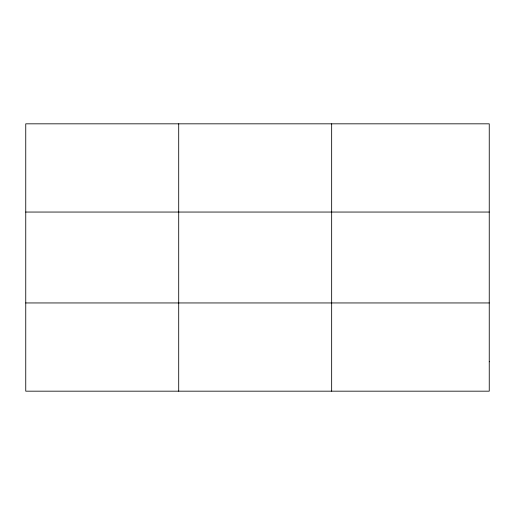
<?xml version="1.0" encoding="UTF-8"?>
<svg xmlns="http://www.w3.org/2000/svg" width="515" height="515" viewBox="0 0 515 515"><rect width="100%" height="100%" fill="white"/><g stroke="black" fill="none" stroke-linecap="round" stroke-linejoin="round"><path stroke-width="0.77" d="M178.705 391.175L178.705 123.825M331.66 391.175L331.66 123.825M25.75 212.051L489.25 212.051M25.75 302.949L489.25 302.949M489.25 361.768L489.25 391.175L25.75 391.175L25.75 123.825L489.25 123.825L489.25 361.768"/></g></svg>
